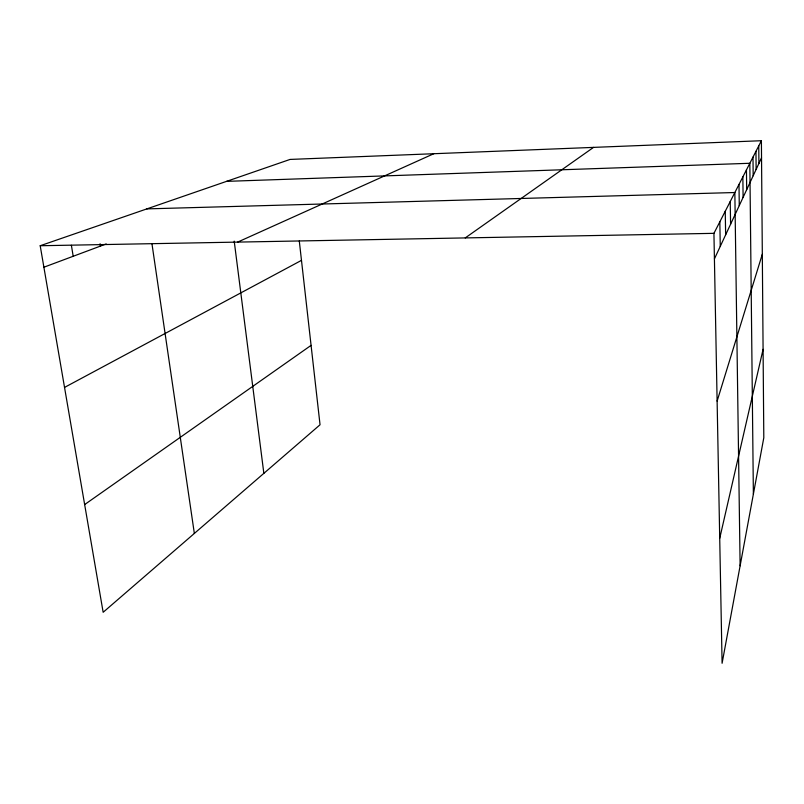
<?xml version="1.0" encoding="UTF-8"?>
<svg xmlns="http://www.w3.org/2000/svg" width="804" height="804" viewBox="0 0 804 804"><rect width="100%" height="100%" fill="white"/><g stroke="black" fill="none" stroke-linecap="round" stroke-linejoin="round"><path stroke-width="1.21" d="M719.721 538.318L763.086 349.318M717.118 401.116L762.313 254.225M714.414 258.918L761.529 157.825M761.398 140.72L763.8 437.758L722.092 663.28L713.932 233.341L761.398 140.72L290.083 159.423L40.2 245.733L103.153 612.286L320.042 424.773L299.289 240.959M465.245 237.914L593.553 147.383M84.651 504.57L311.078 345.368M64.531 387.417L301.48 260.365M237.672 242.094L433.788 153.725M43.888 267.219L106.228 243.934M226.577 181.362L749.83 163.282L753.378 494.138M146.851 208.889L734.846 192.528L740.122 565.805M40.2 245.733L713.932 233.341M71.385 245.28L73.194 256.275M100.078 243.723L100.45 246.084M151.926 243.542L194.347 533.444M234.205 241.13L263.853 473.355M719.831 221.824L720.263 246.366M730.233 201.523L730.585 224.236M725.248 211.251L725.64 234.848M742.856 176.9L743.107 197.362M738.997 184.438L739.268 205.593M746.454 169.865L746.685 189.684M758.755 145.866L758.916 163.453M755.961 151.313L756.132 169.413M752.996 157.112L753.177 175.754"/></g></svg>
